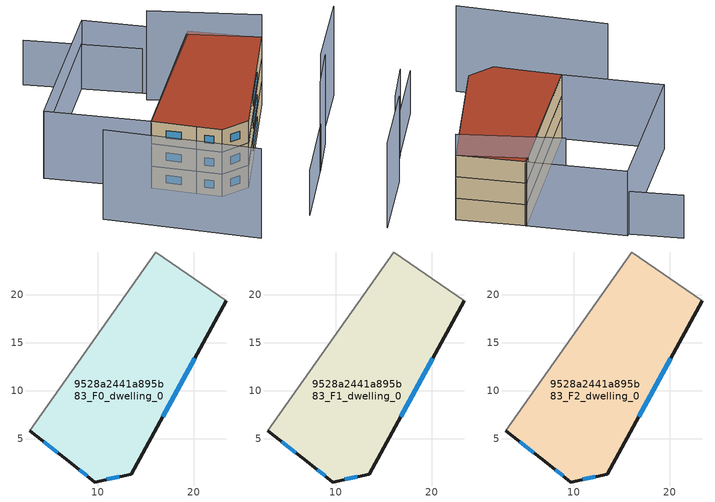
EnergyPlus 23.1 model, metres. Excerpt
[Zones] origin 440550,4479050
9528a2441a895b83_F0_dwelling_0
 floor ground (EU_floor_Construction): 23.39,19.36 13.47,1.26 9.7,0.47 7.24,2.41 2.93,5.79 16.08,24.46 z0
 wall outside (EU_wall_Construction): 2.93,5.79 7.24,2.41 9.7,0.47 13.47,1.26 23.39,19.36 z0:3
 wall adiabatic (EU_wall_Construction): 23.39,19.36 16.08,24.46 2.93,5.79 z0:3
 window (EU_Window_Construction): 8.06,1.76 8.89,1.11 / 4.36,4.67 5.81,3.53 / 16.76,7.26 20.11,13.36 / 10.95,0.73 12.22,0.99 z0.99:2.01
9528a2441a895b83_F1_dwelling_0
 floor to 9528a2441a895b83_F0_dwelling_0 (EU_floor_Construction): 23.39,19.36 13.47,1.26 9.7,0.47 7.24,2.41 2.93,5.79 16.07,24.46 z3
 wall outside (EU_wall_Construction): 2.93,5.79 7.24,2.41 9.7,0.47 13.47,1.26 23.39,19.36 z3:6
 wall adiabatic (EU_wall_Construction): 23.39,19.36 16.08,24.46 2.93,5.79 z3:6
 window (EU_Window_Construction): 8.06,1.76 8.89,1.11 / 4.36,4.67 5.81,3.53 / 16.76,7.26 20.11,13.36 / 10.95,0.73 12.22,0.99 z3.99:5.01
9528a2441a895b83_F2_dwelling_0
 floor to 9528a2441a895b83_F1_dwelling_0 (EU_floor_Construction): 23.39,19.36 13.47,1.26 9.7,0.47 7.24,2.41 2.93,5.79 16.07,24.46 z6
 wall outside (EU_wall_Construction): 2.93,5.79 7.24,2.41 9.7,0.47 13.47,1.26 23.39,19.36 z6:9
 wall adiabatic (EU_wall_Construction): 23.39,19.36 16.08,24.46 2.93,5.79 z6:9
 window (EU_Window_Construction): 8.06,1.76 8.89,1.11 / 4.36,4.67 5.81,3.53 / 16.76,7.26 20.11,13.36 / 10.95,0.73 12.22,0.99 z6.99:8.01
 roof outside (EU_roof_Construction): 13.47,1.26 23.39,19.36 16.08,24.46 2.93,5.79 7.24,2.41 9.7,0.47 z9
shading: -5.36,1.21 9.74,-10.7 / 23.39,19.36 11.44,25.93 / 22.78,1.34 26.16,7.35 / 25.72,7.62 31.99,17.86 z0:12; 17.25,-7.87 23.15,1.96 / 5.67,31.74 -7.08,13.77 / 11.61,27.59 -0.29,35.28 z0:6; -7.57,13.32 5.73,31.88 / 5.73,31.88 16.23,24.35 / 16.23,24.35 2.93,5.79 / 2.93,5.79 -7.57,13.32 z0:9
[Building]
EU S2 Campaign: North Axis=0; Terrain=City; Solar Distribution=FullExterior
[Site:Location]
Madrid: Latitude=40.5; Longitude=-3.5; Time Zone=1; Elevation=609
[SizingPeriod:WeatherFileDays]
AnnualSizingPeriod: Begin Month=1; Begin Day of Month=1; End Month=12; End Day of Month=31; Day of Week for Start Day=Monday; Use Weather File Daylight Saving Period=No; Use Weather File Rain and Snow Indicators=No
[MATERIAL]
EU_InternalMass_Material: Roughness=MediumRough; Thickness=0.1; Conductivity=1; Density=1800; Specific Heat=900; Thermal Absorptance=0.9; Solar Absorptance=0.7; Visible Absorptance=0.7
[MATERIAL:NOMASS] Roughness=MediumRough; Thermal Absorptance=0.9; Solar Absorptance=0.7; Visible Absorptance=0.7
Name | Thermal Resistance
EU_wall_NoMass | 0.609216
EU_roof_NoMass | 0.513268
EU_floor_NoMass | 0.568163
[WINDOWMATERIAL:SIMPLEGLAZINGSYSTEM]
EU_Window_SimpleGlazing: UFactor=5.50606; Solar Heat Gain Coefficient=0.85; Visible Transmittance=0.85
[CONSTRUCTION]
EU_wall_Construction: EU_wall_NoMass
EU_roof_Construction: EU_roof_NoMass
EU_floor_Construction: EU_floor_NoMass
EU_Window_Construction: EU_Window_SimpleGlazing
EU_InternalMass_Construction: EU_InternalMass_Material
[ZONE] Type=1; Multiplier=1; Ceiling Height=autocalculate; Floor Area=autocalculate; Part of Total Floor Area=Yes
Name | Volume
9528a2441a895b83_F0_dwelling_0 | 697.482
9528a2441a895b83_F1_dwelling_0; 9528a2441a895b83_F2_dwelling_0 | 697.481
[INTERNALMASS] Construction=EU_InternalMass_Construction; Surface Area=232.494
Name | Zone or ZoneList
9528a2441a895b83_F0_dwelling_0_EU_InternalMass | 9528a2441a895b83_F0_dwelling_0
9528a2441a895b83_F1_dwelling_0_EU_InternalMass | 9528a2441a895b83_F1_dwelling_0
9528a2441a895b83_F2_dwelling_0_EU_InternalMass | 9528a2441a895b83_F2_dwelling_0
[OTHEREQUIPMENT] Fuel Type=Electricity; Design Level Calculation Method=Watts/Area; Power per Zone Floor Area=1; Fraction Latent=0; Fraction Radiant=0; Fraction Lost=0; Carbon Dioxide Generation Rate=0; EndUse Subcategory=EU_Step8_InternalGains
Name | Zone or ZoneList or Space or SpaceList | Schedule
EU_Step8_InternalGain_9528a2441a895b83_F0_dwelling_0_f000 | 9528a2441a895b83_F0_dwelling_0 | EU_Step8_GainSchedule_9528a2441a895b83_F0_dwelling_0_f000
EU_Step8_InternalGain_9528a2441a895b83_F1_dwelling_0_f000 | 9528a2441a895b83_F1_dwelling_0 | EU_Step8_GainSchedule_9528a2441a895b83_F1_dwelling_0_f000
EU_Step8_InternalGain_9528a2441a895b83_F2_dwelling_0_f000 | 9528a2441a895b83_F2_dwelling_0 | EU_Step8_GainSchedule_9528a2441a895b83_F2_dwelling_0_f000
[ZONEVENTILATION:DESIGNFLOWRATE] Schedule=EU_AlwaysOn; Design Flow Rate Calculation Method=AirChanges/Hour; Air Changes per Hour=0.752966; Ventilation Type=Natural; Fan Pressure Rise=0; Fan Total Efficiency=1; Constant Term Coefficient=1; Temperature Term Coefficient=0; Velocity Term Coefficient=0; Velocity Squared Term Coefficient=0; Minimum Indoor Temperature=-100; Maximum Indoor Temperature=100; Delta Temperature=-100; Minimum Outdoor Temperature=-100; Maximum Outdoor Temperature=100; Maximum Wind Speed=40
Name | Zone or ZoneList or Space or SpaceList
EU_ConstantAir_9528a2441a895b83_F0_dwelling_0 | 9528a2441a895b83_F0_dwelling_0
EU_ConstantAir_9528a2441a895b83_F1_dwelling_0 | 9528a2441a895b83_F1_dwelling_0
EU_ConstantAir_9528a2441a895b83_F2_dwelling_0 | 9528a2441a895b83_F2_dwelling_0
[HVACTEMPLATE:THERMOSTAT] Constant Heating Setpoint=20; Constant Cooling Setpoint=50
EU_HeatOnly_9528a2441a895b83_F0_dwelling_0; EU_HeatOnly_9528a2441a895b83_F1_dwelling_0; EU_HeatOnly_9528a2441a895b83_F2_dwelling_0
[HVACTEMPLATE:ZONE:IDEALLOADSAIRSYSTEM] System Availability Schedule=EU_AlwaysOn; Maximum Heating Supply Air Temperature=50; Minimum Cooling Supply Air Temperature=13; Maximum Heating Supply Air Humidity Ratio=0.0156; Minimum Cooling Supply Air Humidity Ratio=0.0077; Heating Limit=NoLimit; Cooling Limit=NoLimit; Heating Availability Schedule=EU_AlwaysOn; Cooling Availability Schedule=EU_CoolingOff; Dehumidification Control Type=ConstantSensibleHeatRatio; Cooling Sensible Heat Ratio=0.7; Dehumidification Setpoint=60; Humidification Control Type=None; Humidification Setpoint=30; Outdoor Air Method=None; Outdoor Air Flow Rate per Person=0.00944; Outdoor Air Flow Rate per Zone Floor Area=0; Outdoor Air Flow Rate per Zone=0; Demand Controlled Ventilation Type=None; Outdoor Air Economizer Type=NoEconomizer; Heat Recovery Type=None; Sensible Heat Recovery Effectiveness=0.7; Latent Heat Recovery Effectiveness=0.65
Name | Template Thermostat
9528a2441a895b83_F0_dwelling_0 | EU_HeatOnly_9528a2441a895b83_F0_dwelling_0
9528a2441a895b83_F1_dwelling_0 | EU_HeatOnly_9528a2441a895b83_F1_dwelling_0
9528a2441a895b83_F2_dwelling_0 | EU_HeatOnly_9528a2441a895b83_F2_dwelling_0
[SIZING:ZONE] Zone Cooling Design Supply Air Temperature Input Method=SupplyAirTemperature; Zone Cooling Design Supply Air Temperature=13; Zone Heating Design Supply Air Temperature Input Method=SupplyAirTemperature; Zone Heating Design Supply Air Temperature=50; Zone Cooling Design Supply Air Humidity Ratio=0.008; Zone Heating Design Supply Air Humidity Ratio=0.008; Cooling Design Air Flow Method=DesignDay; Cooling Design Air Flow Rate=0; Cooling Minimum Air Flow per Zone Floor Area=0.000762; Cooling Minimum Air Flow=0; Cooling Minimum Air Flow Fraction=0.2; Heating Design Air Flow Method=DesignDay; Heating Design Air Flow Rate=0; Heating Maximum Air Flow per Zone Floor Area=0.002032; Heating Maximum Air Flow=0.141576; Heating Maximum Air Flow Fraction=0.3; Account for Dedicated Outdoor Air System=No; Dedicated Outdoor Air System Control Strategy=NeutralSupplyAir; Dedicated Outdoor Air Low Setpoint Temperature for Design=autosize; Dedicated Outdoor Air High Setpoint Temperature for Design=autosize; Zone Load Sizing Method=Sensible Load Only No Latent Load; Zone Latent Cooling Design Supply Air Humidity Ratio Input Method=HumidityRatioDifference; Zone Cooling Design Supply Air Humidity Ratio Difference=0.005; Zone Latent Heating Design Supply Air Humidity Ratio Input Method=HumidityRatioDifference; Zone Humidification Design Supply Air Humidity Ratio Difference=0.005
9528a2441a895b83_F0_dwelling_0; 9528a2441a895b83_F1_dwelling_0; 9528a2441a895b83_F2_dwelling_0
[SCHEDULE:CONSTANT]
Name | Hourly Value
EU_AlwaysOn | 1
EU_CoolingOff | 0
[SCHEDULE:FILE] Column Number=1; Rows to Skip at Top=0; Number of Hours of Data=8760; Column Separator=Comma; Interpolate to Timestep=No; Minutes per Item=60; Adjust Schedule for Daylight Savings=Yes
Name | File
EU_Step8_GainSchedule_9528a2441a895b83_F0_dwelling_0_f000 | ../../schedules/9528a2441a895b83/9528a2441a895b83_F0_dwelling_0_f000_gain.csv
EU_Step8_GainSchedule_9528a2441a895b83_F1_dwelling_0_f000 | ../../schedules/9528a2441a895b83/9528a2441a895b83_F1_dwelling_0_f000_gain.csv
EU_Step8_GainSchedule_9528a2441a895b83_F2_dwelling_0_f000 | ../../schedules/9528a2441a895b83/9528a2441a895b83_F2_dwelling_0_f000_gain.csv
